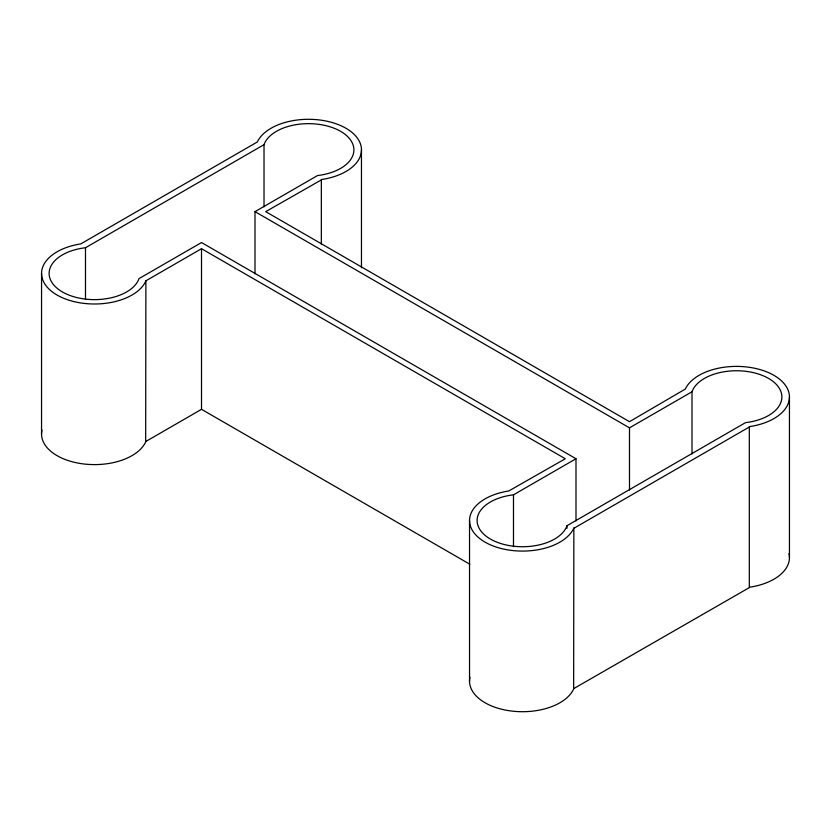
<?xml version="1.0" encoding="UTF-8"?>
<svg xmlns="http://www.w3.org/2000/svg" width="831" height="831" viewBox="0 0 831 831"><rect width="100%" height="100%" fill="white"/><g stroke="black" fill="none" stroke-linecap="round" stroke-linejoin="round"><path stroke-width="1.25" d="M145.882 280.826L145.674 281.335A52.966 30.581 0 0 1 108.217 302.962L104.851 303.408A52.966 30.581 0 0 1 42.568 267.457L43.357 265.505A52.966 30.581 0 0 1 80.804 243.888L257.35 141.956A52.966 30.581 0 0 1 345.956 128.254A52.966 30.581 0 0 1 322.21 179.413L265.702 211.645L629.493 421.681L685.326 389.053A52.966 30.581 0 0 1 722.783 367.427L726.149 366.98A52.966 30.581 0 0 1 788.432 402.931L787.643 404.884A52.966 30.581 0 0 1 750.196 426.5L573.65 528.423A52.966 30.581 0 0 1 485.044 542.134A52.966 30.581 0 0 1 508.79 490.976L565.298 458.743L201.507 248.708L145.882 280.826L145.674 441.947A52.966 30.581 0 0 1 108.217 463.573L104.851 464.02A52.966 30.581 0 0 1 42.007 430.043M264.019 206.846L264.019 144.667L264.653 143.088A45.393 26.208 0 0 1 340.606 131.34A45.393 26.208 0 0 1 320.257 175.185L317.515 175.559L255.003 211.645L255.003 273.825M692.005 453.934L692.005 391.765L692.639 390.186A45.393 26.208 0 0 1 724.736 371.654L727.634 371.26A45.393 26.208 0 0 1 781.005 402.079L780.33 403.752A45.393 26.208 0 0 1 748.232 422.283L745.5 422.647L566.981 525.711L566.347 527.301A45.393 26.208 0 0 1 490.394 539.049A45.393 26.208 0 0 1 510.743 495.203L513.485 494.829L575.997 458.743L575.997 520.912M573.857 527.924L573.65 689.044A52.966 30.581 0 0 1 512.166 711.118A52.966 30.581 0 0 1 469.982 677.13M575.997 458.743L201.507 242.538L138.995 278.624L138.362 280.203A45.393 26.208 0 0 1 106.264 298.734L103.366 299.129A45.393 26.208 0 0 1 49.995 268.309L50.67 266.637A45.393 26.208 0 0 1 82.768 248.105L85.5 247.742L264.019 144.667M145.882 441.448L201.507 409.319L469.858 564.249M255.003 211.645L629.493 427.851L692.005 391.765M573.857 688.535L750.196 587.112A52.966 30.581 0 0 0 787.643 565.495L788.432 563.543A52.966 30.581 0 0 0 788.993 553.591M789.45 396.969L789.45 557.58M749.323 426.625L749.323 587.237M629.493 427.851L629.493 490.03M566.981 525.711L566.981 528.308M513.485 494.829L513.485 546.642M469.536 520.518L469.536 681.129M361.464 149.871L361.464 267.748M321.337 179.527L321.337 244.293M201.507 248.708L201.507 409.319M85.5 247.742L85.5 299.544M41.55 273.42L41.55 434.031"/></g></svg>
